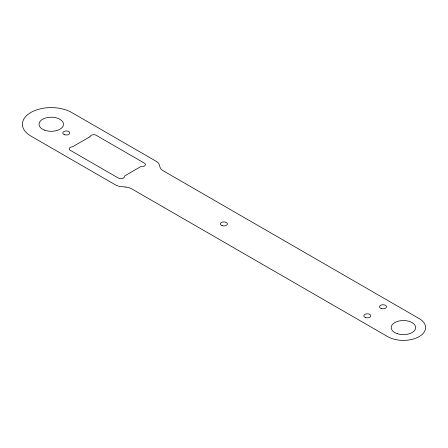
<?xml version="1.0" encoding="UTF-8"?>
<svg xmlns="http://www.w3.org/2000/svg" width="448" height="448" viewBox="0 0 448 448"><rect width="100%" height="100%" fill="white"/><g stroke="black" fill="none" stroke-linecap="round" stroke-linejoin="round"><path stroke-width="0.67" d="M89.802 136.83L72.895 146.591A1.747 1.008 0 0 1 72.005 146.866A3.494 2.016 0 0 0 69.35 148.26A3.494 2.016 0 0 0 70.23 150.27L118.418 178.091A3.494 2.016 0 0 0 122.315 178.511A3.494 2.016 0 0 0 124.382 176.557A1.747 1.008 0 0 1 124.891 175.784L140.37 166.846A1.747 1.008 0 0 1 141.702 166.555A3.494 2.016 0 0 0 145.09 165.362A3.494 2.016 0 0 0 144.368 163.111L96.174 135.29A3.494 2.016 0 0 0 92.697 134.781A3.494 2.016 0 0 0 90.278 136.315A1.747 1.008 0 0 1 89.802 136.83M125.81 187.074L121.274 186.614A11.099 6.406 0 0 1 115.354 184.834L30.845 136.035A28.851 16.66 0 0 1 30.845 112.482A28.851 16.66 0 0 1 71.652 112.482L156.173 161.286A11.099 6.406 0 0 1 159.253 164.702L160.054 167.322A11.099 6.406 0 0 0 163.134 170.744L418.264 318.058A22.193 12.813 0 0 1 419.496 336.414A22.193 12.813 0 0 1 387.677 336.616L131.734 188.854A11.099 6.406 0 0 0 125.81 187.074M64.551 134.73A3.494 2.016 0 0 0 69.793 132.983A3.494 2.016 0 0 0 64.551 131.236A3.494 2.016 0 0 0 64.551 134.73M397.303 333.698A12.23 7.062 0 0 0 415.654 327.583A12.23 7.062 0 0 0 397.303 321.468A12.23 7.062 0 0 0 397.303 333.698M365.574 317.57A3.494 2.016 0 0 0 370.815 315.823A3.494 2.016 0 0 0 365.574 314.076A3.494 2.016 0 0 0 365.574 317.57M381.265 308.515A3.494 2.016 0 0 0 386.512 306.768A3.494 2.016 0 0 0 381.265 305.015A3.494 2.016 0 0 0 381.265 308.515M222.113 225.674A3.494 2.016 0 0 0 227.36 223.927A3.494 2.016 0 0 0 222.113 222.18A3.494 2.016 0 0 0 222.113 225.674M44.391 130.105A12.23 7.062 0 0 0 63.448 124.762A12.23 7.062 0 0 0 45.903 117.908A12.23 7.062 0 0 0 44.391 130.105"/></g></svg>
